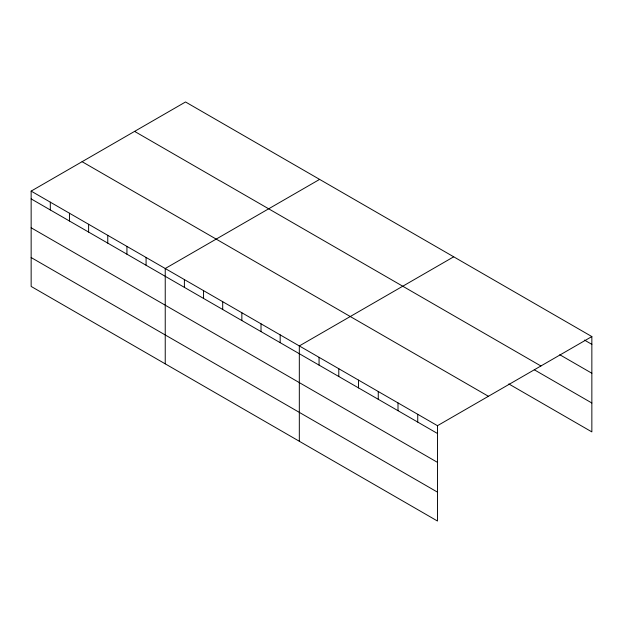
<?xml version="1.0" encoding="UTF-8"?>
<svg xmlns="http://www.w3.org/2000/svg" width="623" height="623" viewBox="0 0 623 623"><rect width="100%" height="100%" fill="white"/><g stroke="black" fill="none" stroke-linecap="round" stroke-linejoin="round"><path stroke-width="0.93" d="M437.471 462.367L437.471 425.696L31.15 191.105L31.15 286.432L437.471 521.023L437.471 462.367L31.15 227.784M508.796 383.939L591.85 431.895L591.85 336.568L185.529 101.977L31.15 191.105M319.615 179.393L165.235 268.521L165.235 363.848M453.7 256.808L299.32 345.936L299.32 441.263M437.471 425.696L591.85 336.568M584.452 340.08L591.85 344.355M559.781 354.728L591.85 373.239M134.584 131.391L540.904 365.981M534.285 369.774L591.85 403.003M82.096 161.692L488.416 396.283M31.15 198.893L437.471 433.483M31.15 257.548L437.471 492.131M417.737 414.303L417.737 422.09M398.004 402.91L398.004 410.689M378.262 391.509L378.262 399.296M358.529 380.116L358.529 387.903M338.795 368.723L338.795 376.51M319.062 357.329L319.062 365.117M280.171 334.878L280.171 342.666M261.014 323.82L261.014 331.607M241.856 312.762L241.856 320.541M222.699 301.696L222.699 309.483M203.55 290.637L203.55 298.425M184.392 279.579L184.392 287.367M146.078 257.463L146.078 265.25M126.928 246.404L126.928 254.192M107.771 235.346L107.771 243.134M88.614 224.288L88.614 232.068M69.457 213.222L69.457 221.009M50.307 202.164L50.307 209.951"/></g></svg>
